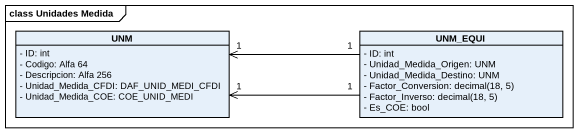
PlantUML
@startuml
mainframe class Unidades Medida
hide circle
hide empty members
skinparam classAttributeIconSize 0
class UNM {
  - ID: int
  - Codigo: Alfa 64
  - Descripcion: Alfa 256
  - Unidad_Medida_CFDI: DAF_UNID_MEDI_CFDI
  - Unidad_Medida_COE: COE_UNID_MEDI
}
class UNM_EQUI {
  - ID: int
  - Unidad_Medida_Origen: UNM
  - Unidad_Medida_Destino: UNM
  {field} - Factor_Conversion: decimal(18, 5)
  {field} - Factor_Inverso: decimal(18, 5)
  - Es_COE: bool
}
UNM_EQUI "1" -left-> "1" UNM
UNM_EQUI "1" -left-> "1" UNM
@enduml
